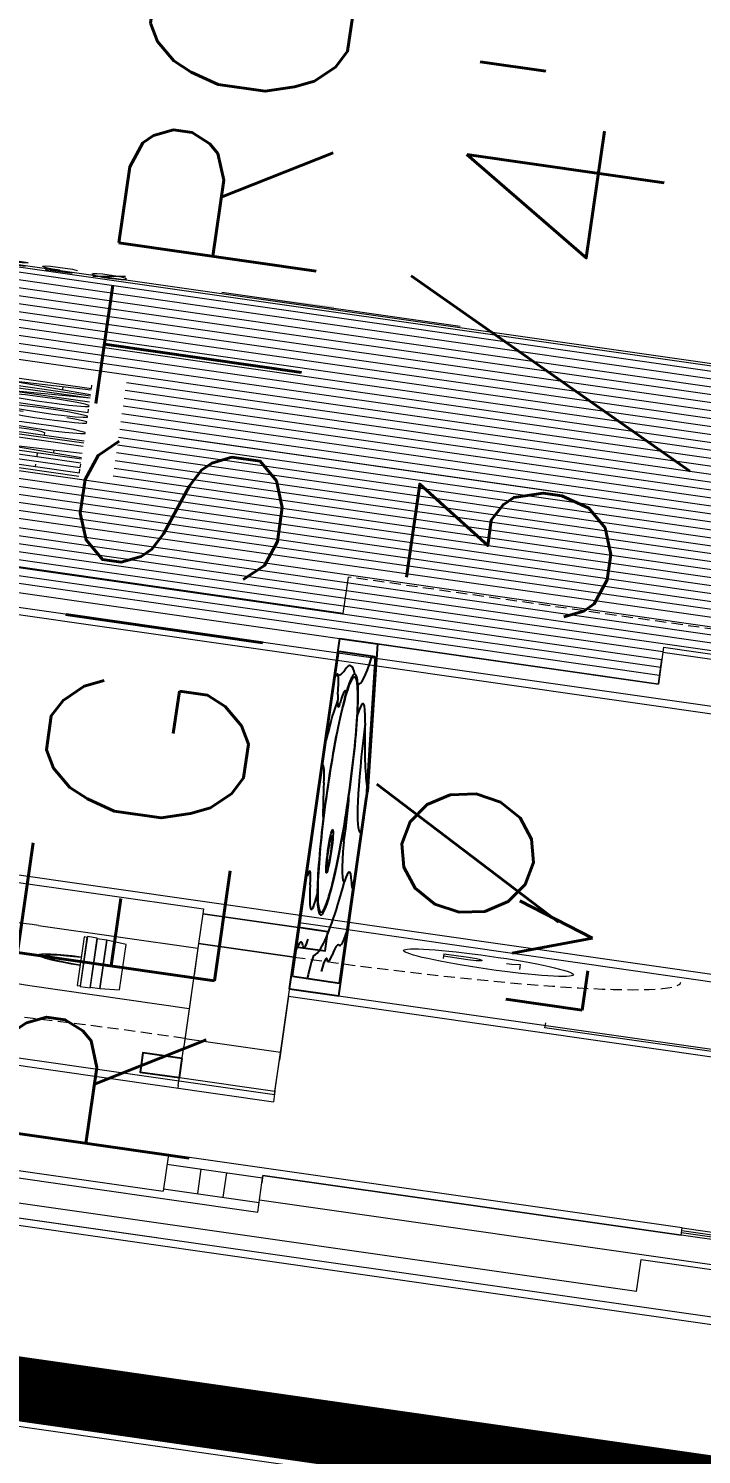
# Model space of a CAD drawing. Header units: millimetres. Extents: x -361192058 to 101130107379, y -14071650034 to 19218552450.
# Drawn here: x -125986.9 to -125924.8, y 39366.4 to 39498 of the extents above; entities that cross this region are included whole.
import ezdxf
from ezdxf.enums import TextEntityAlignment as Align

# ---------------------------------------------------------------- set-up
doc = ezdxf.new("R2010")
doc.units = ezdxf.units.MM
doc.header["$LTSCALE"] = 0.5
doc.linetypes.add('HIDDEN2', pattern=[0.1875, 0.125, -0.0625])
for name, color, linetype in [('02', 2, 'Continuous'), ('APBAN', 4, 'Continuous'), ('ARCO', 7, 'HIDDEN2'), ('CONEXAO_AG_FRIA', 3, 'Continuous'), ('CONEXAO_ESGOTO', 7, 'Continuous'), ('DIVERSOS', 4, 'Continuous'), ('ESQUADRIA', 3, 'Continuous'), ('ESQUADRIAS', 3, 'Continuous'), ('HATCH', 8, 'Continuous'), ('MOBIL-I', 251, 'Continuous'), ('parede', 2, 'Continuous'), ('PISO', 8, 'Continuous'), ('projeção 02', 7, 'HIDDEN2'), ('TEXTO2', 3, 'Continuous'), ('TUBULAÇÃO_HIDRÁULICA', 5, 'Continuous'), ('TXT_1', 3, 'Continuous')]:
    doc.layers.add(name, color=color, linetype=linetype)
doc.styles.add('ADITIVOCAD', font='ROMANS.shx')
doc.styles.add('COTAS', font='romans.shx')
doc.styles.add('R80', font='simplex.shx', dxfattribs={"height": 0.2})
doc.styles.add('ROMANS', font='romans', dxfattribs={"height": 0.1})
doc.styles.get("Standard").update_dxf_attribs({"font": 'txt.shx', "height": 0.12})
doc.dimstyles.new('COTAS', dxfattribs={"dimtxt": 0.08, "dimasz": 0.06, "dimexe": 0.18, "dimexo": 0.0625, "dimgap": 0.05, "dimtad": 1, "dimdec": 4, "dimzin": 4, "dimdsep": 46, "dimtxsty": 'R80', "dimblk1": 'DOT', "dimblk2": 'DOT', "dimsah": 1, "dimcen": 0.09, "dimse1": 1, "dimse2": 1, "dimclrt": 150, "dimadec": 0, "dimazin": 0, "dimtfac": 1, "dimtdec": 4, "dimtmove": 2, "dimatfit": 3, "dimldrblk": 'DOT', "dimfxl": 0, "dimtolj": 1, "dimtzin": 0, "dimarcsym": 0})

# ---------------------------------------------------------------- blocks, each defined once
blk = doc.blocks.new('_Dot')
at = {"color": 0, "lineweight": -2}
blk.add_line((-0.5, 0), (-1, 0), dxfattribs=at)
at = {"color": 0, "const_width": 0.5}
blk.add_lwpolyline([(-0.25, 0, 1), (0.25, 0, 1)], format="xyb", close=True, dxfattribs=at)
blk = doc.blocks.new('DOT')
for p, q in [((0, -1.5), (0, 1.5)), ((1.5, 0), (-1.5, 0))]:
    blk.add_line(p, q)
blk.add_circle((0, 0), 0.5)
blk = doc.blocks.new('ADC_PE_AB1')
blk.add_lwpolyline([(0, -0.03), (1, -0.03), (1, 0), (0, 0)], close=True)
at = {"flags": 8}
blk.add_attdef('$PORTA', text='', height=0.09, dxfattribs=at).set_placement((0.5, -0.1569), align=Align.MIDDLE)
blk = doc.blocks.new('ADC_LAV_05')
for p, q in [((0, 0), (0, 0.55)), ((0, 0.55), (0.7704, 0.55)), ((0.7704, 0.55), (1, 0.3206)), ((0.02, 0.53), (0.7621, 0.53)), ((0.02, 0.02), (0.02, 0.53)), ((0.7621, 0.53), (0.98, 0.3123)), ((0.98, 0.02), (0.98, 0.3123)), ((1, 0), (1, 0.3206)), ((0, 0), (1, 0)), ((0.02, 0.02), (0.98, 0.02))]:
    blk.add_line(p, q)
for points in [[(0.4062, 0.1206, 0.083485), (0.4944, 0.1354, 0.090959), (0.566, 0.1759, 0.104004), (0.6157, 0.239, 0.115577), (0.6322, 0.3095, 0.115577), (0.6157, 0.38, 0.104004), (0.566, 0.443, 0.090959), (0.4944, 0.4835, 0.083485), (0.4062, 0.4983, 0.083485), (0.3179, 0.4835, 0.090959), (0.2463, 0.443, 0.104004), (0.1966, 0.38, 0.115577), (0.1801, 0.3095, 0.115577), (0.1966, 0.239, 0.104004), (0.2463, 0.1759, 0.090959), (0.3179, 0.1354, 0.083485)], [(0.4062, 0.1248, 0.083485), (0.493, 0.1394, 0.090959), (0.5633, 0.1791, 0.104004), (0.6119, 0.2408, 0.115577), (0.628, 0.3095, 0.115577), (0.6119, 0.3781, 0.104004), (0.5633, 0.4398, 0.090959), (0.493, 0.4795, 0.083485), (0.4062, 0.4941, 0.083485), (0.3193, 0.4795, 0.090959), (0.249, 0.4398, 0.104004), (0.2004, 0.3781, 0.115577), (0.1843, 0.3095, 0.115577), (0.2004, 0.2408, 0.104004), (0.249, 0.1791, 0.090959), (0.3193, 0.1394, 0.083485)]]:
    blk.add_lwpolyline(points, format="xyb", close=True)
for radius in [0.0339, 0.025]:
    blk.add_circle((0.4055, 0.2206), radius)
for centre, radius, start, end in [((0.2875, -0.0718), 0.5823, 78.2401, 98.9638), ((0.4995, 0.9177), 0.4342, 269.3247, 295.8903), ((0.76, 0.3809), 0.1624, 113.3641, 115.8903), ((0.0559, 1.3962), 0.9039, 267.7229, 278.9638), ((0.0552, 0.402), 0.0926, 41.3487, 101.8141), ((0.2605, 0.3465), 0.1245, 78.9955, 123.3333), ((0.2201, 0.1636), 0.3026, 106.3243, 131.3792), ((0.1665, 0.4999), 0.0556, 221.3487, 297.4318), ((0.6508, 0.2793), 0.1756, 56.1908, 116.2902), ((1.1381, 1.007), 0.7001, 236.1908, 255.5369), ((0.9639, 0.4778), 0.2217, 193.7216, 269.9715), ((0.0206, 0.2349), 0.1168, 49.9343, 90.2724), ((0.3586, 0.6369), 0.4085, 229.9343, 244.0853), ((0.5983, 0.255), 0.0641, 344.5869, 58.1135), ((0.6184, 0.1896), 0.0639, 49.2661, 86.8336), ((0.7799, 0.3241), 0.1475, 215.7175, 274.1895), ((0.0641, 0.1144), 0.0713, 44.7702, 118.1843), ((0.8604, 0.032), 0.1609, 66.126, 115.6626), ((0.9822, 0.3072), 0.1401, 246.126, 269.1113), ((0.2056, 0.2549), 0.1281, 224.7702, 306.3582), ((0.363, 0.8774), 0.8206, 280.1922, 301.4107), ((0.8722, 0.3475), 0.2696, 267.8834, 293.5615), ((0.0957, -0.1456), 0.22, 78.1029, 106.3843), ((0.1688, 0.2014), 0.1346, 258.1029, 296.1994), ((0.3613, 0.8866), 0.83, 271.4321, 280.1922), ((0.8511, -0.2259), 0.3042, 87.8834, 109.2677), ((-0.0155, 0.2328), 0.1744, 281.75, 286.3843), ((0.4585, -0.1421), 0.2131, 111.0015, 130.4729), ((0.6495, -0.0622), 0.1173, 74.3079, 124.9939), ((0.688, 0.2406), 0.19, 267.9474, 289.2677)]:
    blk.add_arc(centre, radius, start, end)
for points in [[(0.2777, 0.465), (0.2797, 0.4531), (0.2886, 0.471), (0.2899, 0.4611)], [(0.2886, 0.471), (0.2899, 0.4611), (0.3035, 0.4779), (0.2965, 0.4664)], [(0.3035, 0.4779), (0.2965, 0.4664), (0.3178, 0.4833), (0.3049, 0.4731)], [(0.2433, 0.4404), (0.2513, 0.4271), (0.2584, 0.4524), (0.2647, 0.4406)], [(0.2584, 0.4524), (0.2647, 0.4406), (0.2777, 0.465), (0.2797, 0.4531)], [(0.2176, 0.4133), (0.2336, 0.4041), (0.231, 0.4287), (0.2403, 0.4137)], [(0.231, 0.4287), (0.2403, 0.4137), (0.2433, 0.4404), (0.2513, 0.4271)], [(0.2049, 0.3949), (0.2213, 0.3828), (0.2176, 0.4133), (0.2336, 0.4041)], [(0.19, 0.3646), (0.2108, 0.3551), (0.1966, 0.38), (0.2152, 0.3688)], [(0.1966, 0.38), (0.2152, 0.3688), (0.2049, 0.3949), (0.2213, 0.3828)], [(0.1859, 0.352), (0.2075, 0.3406), (0.19, 0.3646), (0.2108, 0.3551)], [(0.1808, 0.324), (0.205, 0.3144), (0.1821, 0.3345), (0.2054, 0.3236)], [(0.1821, 0.3345), (0.2054, 0.3236), (0.1859, 0.352), (0.2075, 0.3406)], [(0.1801, 0.311), (0.2052, 0.3059), (0.1808, 0.324), (0.205, 0.3144)], [(0.1806, 0.2975), (0.2057, 0.2976), (0.1801, 0.311), (0.2052, 0.3059)], [(0.1813, 0.2898), (0.2072, 0.2867), (0.1806, 0.2975), (0.2057, 0.2976)], [(0.1847, 0.2717), (0.2109, 0.2698), (0.1816, 0.2882), (0.2076, 0.2844)], [(0.1894, 0.2561), (0.2133, 0.2622), (0.1847, 0.2717), (0.2109, 0.2698)], [(0.1979, 0.2364), (0.216, 0.2547), (0.1894, 0.2561), (0.2133, 0.2622)], [(0.2064, 0.2215), (0.2209, 0.2436), (0.1979, 0.2364), (0.216, 0.2547)], [(0.2176, 0.2056), (0.222, 0.2413), (0.2064, 0.2215), (0.2209, 0.2436)], [(0.2303, 0.1909), (0.2314, 0.2247), (0.2176, 0.2056), (0.222, 0.2413)], [(0.2433, 0.1785), (0.2403, 0.2118), (0.2303, 0.1909), (0.2314, 0.2247)], [(0.2571, 0.1674), (0.2482, 0.202), (0.2433, 0.1785), (0.2403, 0.2118)], [(0.2632, 0.1631), (0.2567, 0.1927), (0.2571, 0.1674), (0.2482, 0.202)], [(0.2742, 0.156), (0.2627, 0.1868), (0.2632, 0.1631), (0.2567, 0.1927)], [(0.2851, 0.1498), (0.2729, 0.1778), (0.2742, 0.156), (0.2627, 0.1868)], [(0.2956, 0.1445), (0.2839, 0.1687), (0.2851, 0.1498), (0.2729, 0.1778)], [(0.3256, 0.1339), (0.2928, 0.1613), (0.2956, 0.1445), (0.2839, 0.1687)], [(0.2966, 0.144), (0.3256, 0.1339), (0.2964, 0.1441), (0.3254, 0.133)], [(0.2964, 0.1441), (0.3254, 0.133), (0.3256, 0.1339), (0.3279, 0.1322)]]:
    blk.add_solid(points)
blk = doc.blocks.new('APROVADO QUADRA 21.2 MBVII')
at = {"layer": '02', "color": 8, "lineweight": 18}
for p, q in [((3984.0773, 2272.5595), (3984.0773, 2278.3595)), ((3996.2691, 2278.3595), (3996.2691, 2272.6595)), ((3984.5773, 2277.8595), (3984.5773, 2273.1595)), ((3996.779, 2273.1595), (3996.779, 2277.8595)), ((3984.7273, 2277.7095), (3984.7273, 2273.3095)), ((3986.8273, 2277.7095), (3986.8273, 2273.1595)), ((3986.9773, 2277.7095), (3986.9773, 2273.1595)), ((3986.9773, 2277.7095), (3986.9773, 2273.1595)), ((3990.4773, 2273.6995), (3990.4773, 2273.3095)), ((3986.9773, 2273.1595), (3990.4773, 2273.1595)), ((3990.4773, 2273.1595), (3990.4773, 2270.8095)), ((3996.2691, 2272.6595), (3996.2691, 2273.1595)), ((3996.779, 2273.1595), (3997.5191, 2273.1595)), ((3997.0191, 2272.6595), (3996.2691, 2272.6595)), ((3996.279, 2272.6595), (3996.779, 2272.6595)), ((3996.279, 2272.6595), (3996.779, 2272.6595))]:
    blk.add_line(p, q, dxfattribs=at)
at = {"layer": '02', "color": 7, "lineweight": 18}
for p, q in [((3984.7768, 2273.3095), (3984.7768, 2273.1595)), ((3985.2768, 2273.3095), (3985.2768, 2273.1595))]:
    blk.add_line(p, q, dxfattribs=at)
at = {"layer": '02', "lineweight": 18}
blk.add_lwpolyline([(3979.6187, 2238.7047), (4040.8187, 2238.7047), (4040.8187, 2283.2547), (3979.6187, 2283.2547)], close=True, dxfattribs=at)
at = {"layer": '02', "lineweight": 18, "const_width": 0.1}
blk.add_lwpolyline([(3980.3687, 2239.4547), (4040.0687, 2239.4547), (4040.0687, 2282.5047), (3980.3687, 2282.5047)], close=True, dxfattribs=at)
at = {"layer": 'ARCO', "color": 8, "lineweight": 18}
for centre, radius, start, end in [((3987.0404, 2273.3095), 0.8, 360, 90), ((3990.3773, 2273.1595), 0.6, 180, 270)]:
    blk.add_arc(centre, radius, start, end, dxfattribs=at)
at = {"layer": 'CONEXAO_ESGOTO', "lineweight": 18}
blk.add_line((4002.8416, 2273.0427), (4002.8416, 2273.417), dxfattribs=at)
blk.add_solid([(4002.8416, 2273.417), (4002.804, 2273.2409), (4002.8791, 2273.2409)], dxfattribs=at)
at = {"layer": 'DIVERSOS', "color": 8, "lineweight": 18}
for p, q in [((3995.8191, 2256.0095), (3995.8191, 2278.6095)), ((3995.9691, 2256.5095), (3995.9691, 2278.6095)), ((3985.3273, 2270.5032), (3985.3273, 2272.5032)), ((3985.4773, 2272.5032), (3985.4773, 2270.5032))]:
    blk.add_line(p, q, dxfattribs=at)
at = {"layer": 'ESQUADRIA', "lineweight": 18}
for p, q in [((3985.2768, 2273.2563), (3984.7768, 2273.2563)), ((3985.2768, 2273.2163), (3984.7768, 2273.2163))]:
    blk.add_line(p, q, dxfattribs=at)
at = {"layer": 'ESQUADRIA', "color": 8, "lineweight": 18}
for p, q in [((3985.3823, 2272.5032), (3985.3823, 2270.5032)), ((3985.4223, 2272.5032), (3985.4223, 2270.5032))]:
    blk.add_line(p, q, dxfattribs=at)
at = {"layer": 'ESQUADRIAS', "color": 8, "lineweight": 18}
for p, q in [((4002.6691, 2278.6095), (4002.6691, 2271.6095)), ((4002.8191, 2278.6095), (4002.8191, 2263.6095)), ((3997.0191, 2272.6595), (3997.0191, 2266.3595))]:
    blk.add_line(p, q, dxfattribs=at)
at = {"layer": 'HATCH', "color": 8, "lineweight": 18}
for p, q in [((3996.4454, 2272.6595), (3996.4454, 2278.3595)), ((3997.7479, 2266.3595), (3997.7479, 2278.3595)), ((3997.9066, 2266.3595), (3997.9066, 2278.3595)), ((3998.0654, 2266.3595), (3998.0654, 2278.3595)), ((3998.2241, 2266.3595), (3998.2241, 2278.3595)), ((3998.3829, 2266.3595), (3998.3829, 2278.3595)), ((3998.5416, 2266.3595), (3998.5416, 2278.3595)), ((3998.7004, 2266.3595), (3998.7004, 2278.3595)), ((3996.6041, 2272.6595), (3996.6041, 2277.2095)), ((3996.7629, 2272.6595), (3996.7629, 2277.2095)), ((3996.9216, 2272.6595), (3996.9216, 2277.2095)), ((3997.0804, 2266.3595), (3997.0804, 2277.2095)), ((3997.2391, 2266.3595), (3997.2391, 2277.2095)), ((3997.3979, 2266.3595), (3997.3979, 2277.2095)), ((3997.5566, 2266.3595), (3997.5566, 2277.2095)), ((4000.9229, 2272.6139), (4000.9229, 2277.2095)), ((4001.0816, 2272.6139), (4001.0816, 2277.2095)), ((4001.7166, 2270.8095), (4001.7166, 2277.2095)), ((4001.8754, 2270.8095), (4001.8754, 2277.2095)), ((4002.0341, 2270.8095), (4002.0341, 2277.2095)), ((4002.1929, 2270.8095), (4002.1929, 2277.2095)), ((4002.3516, 2270.8095), (4002.3516, 2277.2095)), ((4002.5104, 2270.8095), (4002.5104, 2277.2095)), ((4001.2404, 2270.8095), (4001.2404, 2275.7978)), ((4001.3991, 2270.8095), (4001.3991, 2275.7978)), ((4001.5579, 2270.8095), (4001.5579, 2275.4178)), ((3998.8591, 2269.6687), (3998.8591, 2273.5438)), ((3999.0179, 2269.6687), (3999.0179, 2273.5438)), ((3999.1766, 2269.6687), (3999.1766, 2273.5438)), ((3999.3354, 2269.6687), (3999.3354, 2273.5438)), ((3999.4941, 2270.8095), (3999.4941, 2273.5438)), ((3999.6529, 2270.8095), (3999.6529, 2273.5438)), ((3999.8116, 2270.8095), (3999.8116, 2273.5438)), ((3999.9704, 2272.6139), (3999.9704, 2273.5438)), ((4000.1291, 2270.8095), (4000.1291, 2273.5438)), ((4000.2879, 2272.6139), (4000.2879, 2273.5438)), ((4000.4466, 2272.6139), (4000.4466, 2273.5438)), ((4000.6054, 2272.6139), (4000.6054, 2273.5438)), ((4000.7641, 2272.6139), (4000.7641, 2273.5438)), ((3999.8116, 2272.8463), (3999.8116, 2273.4463)), ((3996.9191, 2272.6595), (3996.9191, 2266.2595))]:
    blk.add_line(p, q, dxfattribs=at)
at = {"layer": 'MOBIL-I', "color": 8, "lineweight": 18}
for p, q in [((3988.4519, 2273.5595), (3988.4519, 2273.3095)), ((3989.6796, 2273.5595), (3989.6796, 2273.3095)), ((3989.6796, 2273.3095), (3987.7751, 2273.3095))]:
    blk.add_line(p, q, dxfattribs=at)
for points in [[(3989.5936, 2273.4666), (3989.5936, 2273.4819), (3988.5757, 2273.4819), (3988.5757, 2273.4666)], [(3989.5783, 2273.4819), (3989.5783, 2273.487), (3988.5909, 2273.487), (3988.5909, 2273.4819)], [(3989.5783, 2273.4514), (3989.5783, 2273.4666), (3988.5909, 2273.4666), (3988.5909, 2273.4514)], [(3989.5478, 2273.4208), (3989.5783, 2273.4514), (3988.5909, 2273.4514), (3988.6215, 2273.4208)]]:
    blk.add_lwpolyline(points, close=True, dxfattribs=at)
for centre, radius, start, end in [((3988.5019, 2273.5595), 0.05, 90, 180), ((3989.6296, 2273.5595), 0.05, 0, 90), ((3989.0846, 2273.4666), 0.0865, 13.6117, 166.3883), ((3989.0846, 2273.4666), 0.0763, 15.4696, 164.5304)]:
    blk.add_arc(centre, radius, start, end, dxfattribs=at)
at = {"layer": 'parede', "color": 8, "lineweight": 18}
for p, q in [((3983.6273, 2256.0095), (3983.6273, 2281.0095)), ((3990.6273, 2281.0095), (3990.6273, 2256.0095)), ((3983.7773, 2273.3095), (3983.7773, 2276.9095)), ((3983.7773, 2256.5095), (3983.7773, 2273.9595)), ((3985.4773, 2273.3095), (3984.7273, 2273.3095)), ((3985.4773, 2272.5032), (3985.4773, 2273.3095)), ((3986.8773, 2273.3095), (3986.8273, 2273.3095)), ((3987.0404, 2273.3095), (3987.0404, 2273.1595)), ((3989.7773, 2273.3095), (3987.6773, 2273.3095)), ((3987.8404, 2273.3095), (3987.8404, 2273.1595)), ((3989.7773, 2273.3095), (3989.1273, 2273.3095)), ((3989.7773, 2273.3095), (3989.7773, 2273.1595)), ((3990.4773, 2273.3095), (3990.3773, 2273.3095)), ((3990.4773, 2273.3095), (3990.3773, 2273.3095)), ((3990.3773, 2273.3095), (3990.3773, 2273.1595)), ((3985.3273, 2273.1595), (3985.1773, 2273.1595)), ((3985.3273, 2273.1595), (3985.1773, 2273.1595)), ((3985.3273, 2272.5032), (3985.3273, 2273.1595)), ((3987.0404, 2273.1595), (3986.8273, 2273.1595)), ((3988.9773, 2273.1595), (3987.6773, 2273.1595)), ((3988.9773, 2273.1595), (3988.9773, 2270.6595)), ((3989.7773, 2273.1595), (3989.1273, 2273.1595)), ((3989.1273, 2273.1595), (3989.1273, 2270.8095)), ((3989.7773, 2273.1595), (3989.1273, 2273.1595)), ((3985.3273, 2272.5032), (3985.4773, 2272.5032))]:
    blk.add_line(p, q, dxfattribs=at)
for points in [[(3986.9904, 2273.3095), (3987.0404, 2273.3095), (3987.0404, 2273.1595), (3986.9904, 2273.1595)], [(3987.8904, 2273.3095), (3987.8404, 2273.3095), (3987.8404, 2273.1595), (3987.8904, 2273.1595)], [(3989.7773, 2273.1595), (3989.7773, 2273.1595), (3989.7773, 2273.3095), (3989.7773, 2273.3095)], [(3990.3773, 2273.1595), (3990.3773, 2273.1595), (3990.3773, 2273.3095), (3990.3773, 2273.3095)], [(3984.5773, 2273.1595), (3985.3273, 2273.1595), (3985.3273, 2272.5032)]]:
    blk.add_lwpolyline(points, dxfattribs=at)
at = {"layer": 'PISO', "color": 8, "lineweight": 18}
for p, q in [((3986.8773, 2273.3095), (3987.6773, 2273.3095)), ((3990.3773, 2273.3095), (3989.7773, 2273.3095)), ((3984.8273, 2273.1595), (3984.8273, 2266.3595)), ((3987.0404, 2273.1595), (3987.6773, 2273.1595)), ((3989.7773, 2273.1595), (3990.3773, 2273.1595)), ((3984.0773, 2272.5595), (3984.7273, 2272.5595)), ((3984.7273, 2272.5595), (3984.7273, 2266.2595))]:
    blk.add_line(p, q, dxfattribs=at)
blk.add_circle((3990.2204, 2272.8595), 0.1333, dxfattribs=at)
at = {"layer": 'projeção 02', "color": 8, "lineweight": 18}
blk.add_line((3997.5191, 2266.8595), (3997.5191, 2273.1595), dxfattribs=at)
at = {"layer": 'TUBULAÇÃO_HIDRÁULICA', "lineweight": 18}
for p, q in [((4002.7653, 2267.5158), (4002.7653, 2276.4311)), ((3989.0802, 2271.1388), (3989.0802, 2272.7583)), ((3989.0802, 2272.7583), (3989.1802, 2272.7583))]:
    blk.add_line(p, q, dxfattribs=at)
at = {"layer": 'ESQUADRIAS', "color": 8, "lineweight": 18}
ref = blk.add_blockref('ADC_PE_AB1', (3987.0404, 2273.3095), dxfattribs=dict(at, xscale=0.8000000000001819, zscale=0.8000000000001819, rotation=90))
ref.add_attrib('$PORTA', 'P3', dxfattribs={"layer": 'TXT_1', "height": 0.1, "flags": 8}).set_placement((3987.1973, 2273.7095), align=Align.MIDDLE)
ref = blk.add_blockref('ADC_PE_AB1', (3990.3773, 2273.1595), dxfattribs=dict(at, xscale=0.599999999999909, zscale=0.599999999999909, rotation=269.9999999999999))
ref.add_attrib('$PORTA', 'P1', dxfattribs={"layer": 'TXT_1', "height": 0.1, "rotation": 270, "flags": 8}).set_placement((3990.2204, 2272.8595), align=Align.MIDDLE)
at = {"layer": 'MOBIL-I', "color": 8, "lineweight": 18, "rotation": 269.9999999999999}
blk.add_blockref('ADC_LAV_05', (3989.1273, 2273.1595), dxfattribs=at)
at = {"color": 0, "lineweight": 13, "flags": 8}
for p in [(4700.7247, 2280.1125), (4699.5738, 2277.8964), (4702.3546, 2276.195), (4703.6722, 2274.085), (4699.8445, 2272.2194), (4703.0488, 2270.137), (4703.0877, 2267.9803), (4700.6523, 2261.5216), (4700.7007, 2257.1593)]:
    blk.add_attdef('NIVEL', p, '', height=0.075, dxfattribs=at)
for rotation, width, p in [(90, 0.8, (4700.8205, 2275.7521)), (270, 0.6, (4703.8437, 2274.9021)), (90, 0.8, (4701.5575, 2268.5021)), (180, 0.6, (4651.1817, 2236.1931))]:
    blk.add_attdef('$PORTA', text='', height=0.09, rotation=rotation, dxfattribs=dict(at, width=width)).set_placement(p, align=Align.MIDDLE)
for p in [(4654.176, 2240.463), (4648.499, 2240.1923), (4637.8012, 2239.3845), (4633.4388, 2239.3361), (4656.3921, 2239.3121), (4652.4746, 2237.6822), (4646.4166, 2236.988), (4644.2598, 2236.9491), (4650.3646, 2236.3646)]:
    blk.add_attdef('NIVEL', p, '', height=0.075, rotation=270, dxfattribs=at)
at = {"color": 0, "lineweight": 13, "width": 0.8, "flags": 8}
for p in [(4652.0317, 2239.2163), (4644.7817, 2238.4793)]:
    blk.add_attdef('$PORTA', text='', height=0.09, dxfattribs=at).set_placement(p, align=Align.MIDDLE)
at = {"layer": 'APBAN', "lineweight": 18, "insert": (4010.2532, 2272.6578), "char_height": 0.30938, "attachment_point": 9, "style": 'COTAS'}
blk.add_mtext('REGISTRO\\P%%c 3/4"', dxfattribs=at)
at = {"layer": 'CONEXAO_AG_FRIA', "lineweight": 18, "style": 'ROMANS'}
blk.add_text(' %%C32mm', height=0.09, rotation=90.1652, dxfattribs=at).set_placement((4002.8806, 2273.7558), align=Align.CENTER)
at = {"layer": 'TEXTO2', "color": 8, "lineweight": 18, "ltscale": 0.4, "style": 'ADITIVOCAD'}
blk.add_text('TELHA TIPO COLONIAL', height=0.13122, dxfattribs=at).set_placement((3998.7214, 2273.5962))
at = {"layer": 'TUBULAÇÃO_HIDRÁULICA', "color": 0, "lineweight": 18, "insert": (3989.272, 2272.8249), "char_height": 0.12, "width": 1.871509, "attachment_point": 1}
blk.add_mtext('LV', dxfattribs=at)
at = {"layer": 'APBAN', "lineweight": 18, "annotation_type": 0, "has_hookline": 1, "hookline_direction": 1, "text_width": 4.5818}
blk.add_leader([(4013.0199, 2273.501), (4010.3632, 2274.3722), (4010.3032, 2274.3722)], dimstyle='COTAS', override={"dimldrblk": 'DOT'}, dxfattribs=at)

msp = doc.modelspace()

# ---------------------------------------------------------------- block references
at = {"layer": '02', "color": 0, "lineweight": 30, "xscale": -4.574818403918471, "yscale": -59.40450511825884, "zscale": 4.574818403918471, "rotation": 261.8606972171988}
msp.add_blockref('APROVADO QUADRA 21.2 MBVII', (5129.041, 2225.201), dxfattribs=at)

doc.saveas('drawing.dxf')
